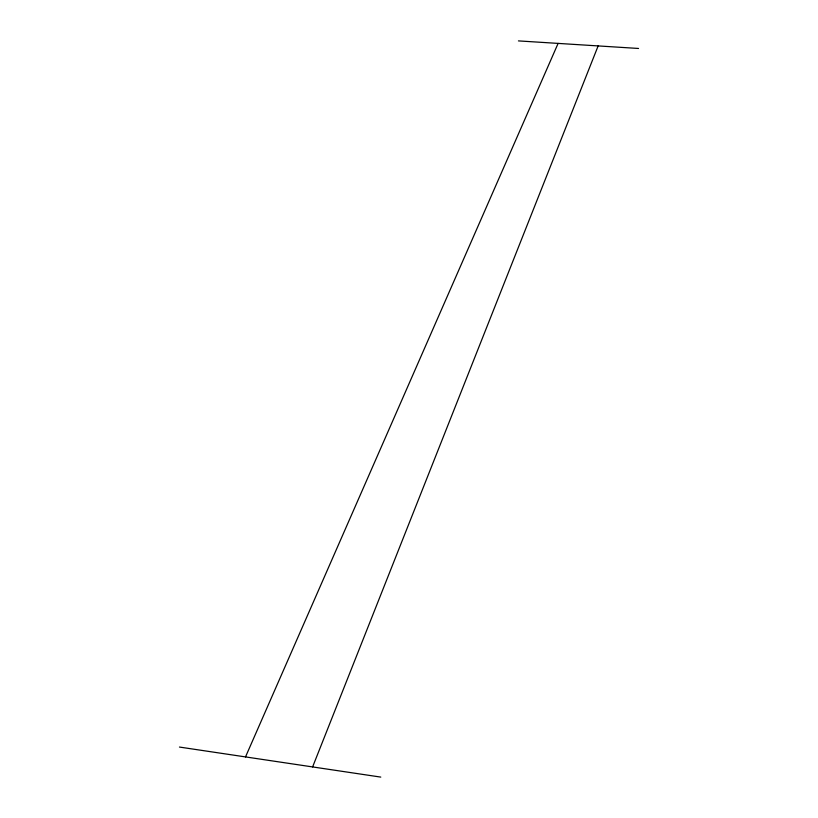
<?xml version="1.0" encoding="UTF-8"?>
<svg xmlns="http://www.w3.org/2000/svg" width="818" height="818" viewBox="0 0 818 818"><rect width="100%" height="100%" fill="white"/><g stroke="black" fill="none" stroke-linecap="round" stroke-linejoin="round"><path stroke-width="1.23" d="M312.609 766.926L598.142 45.92M245.512 756.916L558.111 43.395M518.438 40.9L638.541 48.466M179.459 747.059L380.779 777.1"/></g></svg>
